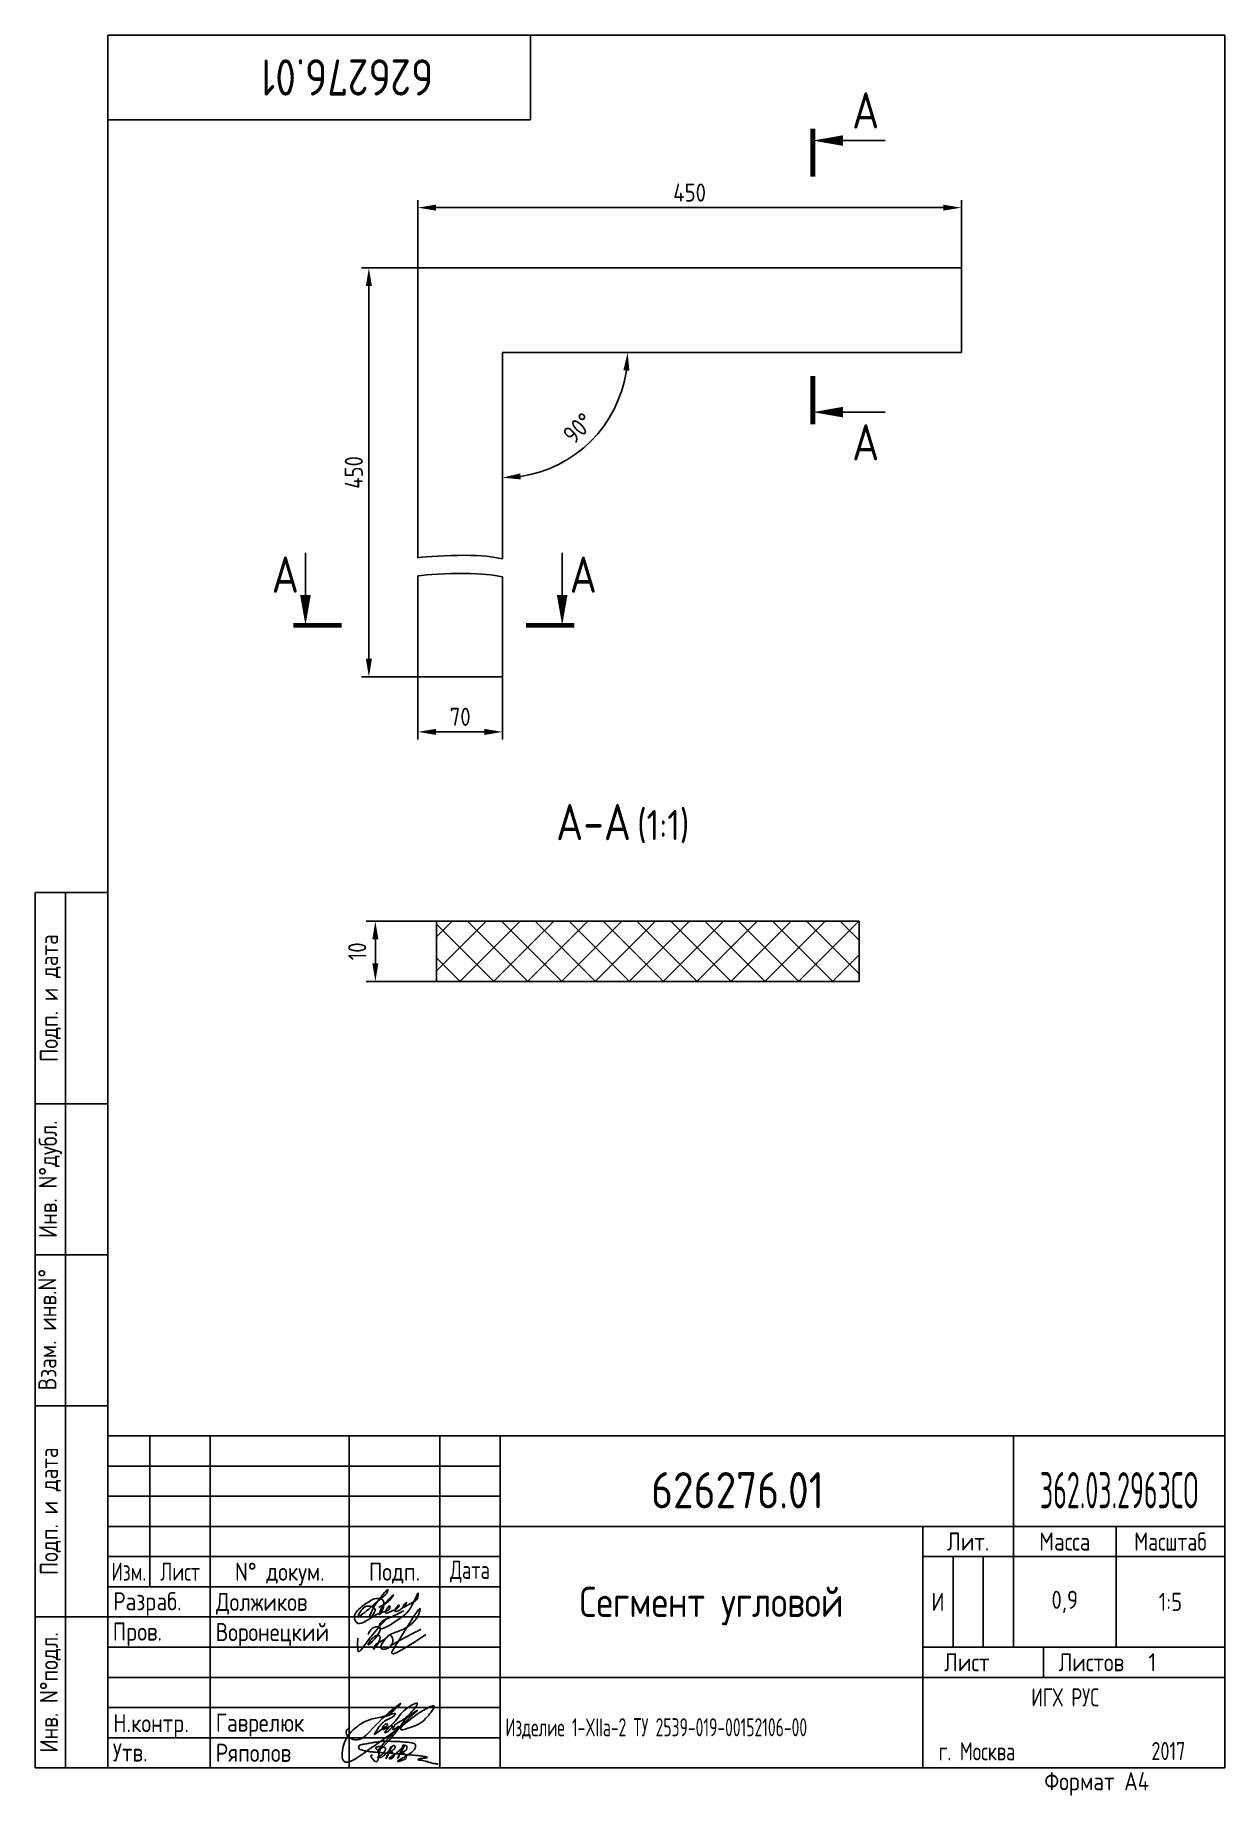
# Paper-space layout 'A4_protect' of a CAD drawing. Header units: millimetres. Extents: x 8 to 205, y 0 to 292.
# The model-space entities are those that its viewports show. They can reach past a viewport. Long polylines and large blocks are cut down to what shows.
import ezdxf
from ezdxf.enums import TextEntityAlignment as Align

# ---------------------------------------------------------------- set-up
doc = ezdxf.new("R2010")
doc.units = ezdxf.units.MM
doc.header["$LTSCALE"] = 0.5
for name, color, linetype in [('Bord', 1, 'Continuous'), ('Cont', 6, 'Continuous'), ('Dim', 7, 'Continuous'), ('Hatch', 2, 'Continuous'), ('Text', 3, 'Continuous'), ('Textb', 6, 'Continuous'), ('Vporti', 7, 'Continuous')]:
    doc.layers.add(name, color=color, linetype=linetype)
doc.layers.get('Vporti').off()
doc.styles.add('Style1', font='romans.shx', dxfattribs={"width": 0.8})
doc.dimstyles.new('Lin', dxfattribs={"dimtxt": 3, "dimasz": 3, "dimexe": 1.25, "dimexo": 0, "dimgap": 1, "dimtad": 1, "dimtoh": 1, "dimdec": 3, "dimtxsty": 'Style1', "dimcen": 2.5, "dimclrt": 3, "dimadec": 0, "dimazin": 0, "dimtfac": 1, "dimtdec": 3, "dimtmove": 0, "dimatfit": 3, "dimldrblk": 'DOT', "dimfxl": 1, "dimarcsym": 0})
doc.dimstyles.new('LIN_2', dxfattribs={"dimscale": 2, "dimtxt": 3, "dimasz": 3, "dimexe": 1.5, "dimexo": 0, "dimgap": 1.5, "dimtad": 1, "dimdec": 4, "dimrnd": 1, "dimdsep": 46, "dimtxsty": 'Style1', "dimcen": 0, "dimdle": 2, "dimclrd": 256, "dimclrt": 3, "dimadec": 0, "dimazin": 0, "dimtfac": 0.666667, "dimtdec": 4, "dimtmove": 0, "dimatfit": 3, "dimfxl": 1, "dimtvp": 0.833333, "dimtolj": 1, "dimtzin": 0, "dimarcsym": 0})

# ---------------------------------------------------------------- blocks, each defined once
blk = doc.blocks.new('A4')
at = {"layer": 'Bord'}
for p, q in [((20, 55), (85, 55)), ((20, 50), (85, 50)), ((20, 45), (85, 45)), ((160, 40), (160, 25)), ((165, 40), (165, 25)), ((20, 30), (85, 30)), ((20, 25), (85, 25)), ((20, 20), (85, 20)), ((20, 15), (85, 15)), ((20, 10), (85, 10))]:
    blk.add_line(p, q, dxfattribs=at)
at = {"layer": 'Cont'}
for p, q in [((205, 292), (20, 292)), ((20, 292), (20, 5)), ((90, 278), (90, 292)), ((205, 292), (205, 5)), ((20, 278), (90, 278)), ((8, 5), (8, 150)), ((8, 150), (20, 150)), ((13, 5), (13, 150)), ((8, 115), (20, 115)), ((20, 90), (8, 90)), ((20, 65), (8, 65)), ((205, 60), (20, 60)), ((20, 60), (205, 60)), ((27, 60), (27, 35)), ((37, 60), (37, 5)), ((60, 5), (60, 60)), ((75, 60), (75, 5)), ((85, 5), (85, 60)), ((170, 60), (170, 25)), ((85, 45), (205, 45)), ((155, 5), (155, 45)), ((187, 25), (187, 45)), ((20, 40), (85, 40)), ((205, 40), (155, 40)), ((85, 35), (20, 35)), ((20, 30), (8, 30)), ((155, 25), (205, 25)), ((175, 25), (175, 20)), ((205, 20), (85, 20)), ((20, 5), (8, 5)), ((205, 5), (20, 5))]:
    blk.add_line(p, q, dxfattribs=at)
at = {"layer": 'Text', "style": 'Style1', "width": 0.8}
for s, p in [('Подп. и дата', (10.5, 132.5)), ('Инв. N%%dдубл.', (10.5, 102.5)), ('Взам. инв.N%%d ', (10, 78.38)), ('Подп. и дата', (10.5, 47.5)), ('Инв. N%%dподл.', (10.5, 17.5))]:
    blk.add_text(s, height=3, rotation=90, dxfattribs=at).set_placement(p, align=Align.MIDDLE)
at = {"layer": 'Text', "style": 'Style1'}
for s, width, p in [('Лит.', 0.8, (162.5, 42.5)), ('Масса', 0.8, (178.5, 42.5)), ('Масштаб', 0.75, (196, 42.5)), ('Изм.', 0.7, (23.5, 37.5)), ('Лист', 0.7, (32, 37.5)), ('N%%d докум.', 0.8, (48.5, 37.5)), ('Подп.', 0.8, (67.5, 37.5)), ('Лист', 0.8, (162.27, 22.5)), ('Листов', 0.8, (182.9, 22.5))]:
    blk.add_text(s, height=3, dxfattribs=dict(at, width=width)).set_placement(p, align=Align.MIDDLE_CENTER)
at = {"layer": 'Text', "style": 'Style1', "width": 0.7}
for s, p in [('Дата', (80, 37.5)), ('ИГХ РУС', (178.57, 16.69))]:
    blk.add_text(s, height=3, dxfattribs=at).set_placement(p, align=Align.MIDDLE)
at = {"layer": 'Text', "style": 'Style1'}
for s, width, p in [('Разpаб.', 0.8, (20.92, 31.1)), ('Пpов.', 0.8, (20.84, 26.08)), ('Н.контp.', 0.8, (20.92, 10.92)), ('Утв.', 0.8, (20.84, 6.06)), ('г. Москва', 0.7, (157.64, 6.25)), ('Фоpмат А4', 0.8, (175.11, 1.29))]:
    blk.add_text(s, height=3, dxfattribs=dict(at, width=width)).set_placement(p)
for tag, p, width in [('ФИО', (39, 31), 0.8), ('ФИО', (39, 26), 0.8), ('ГОСТ_СОРТАМЕНТА', (98.19, 14), 0.8), ('ФИО', (39, 11), 0.8), ('ФИО', (39, 6), 0.8), ('2017', (192.85, 6.29), 0.7)]:
    blk.add_attdef(tag, p, '', height=3, dxfattribs=dict(at, width=width))
at = {"layer": 'Text', "style": 'Style1', "width": 0.8}
for tag, p in [('И', (157.49, 32.5)), ('700', (178.5, 32.5)), ('1:20', (196, 32.5))]:
    blk.add_attdef(tag, text='', height=3, dxfattribs=at).set_placement(p, align=Align.MIDDLE)
blk.add_attdef('Сборочный_чертеж', text='', height=3, dxfattribs=at).set_placement((120, 21.3), align=Align.CENTER)
for tag, p in [('1', (171.12, 22.5)), ('2', (193, 22.5))]:
    blk.add_attdef(tag, text='', height=3, dxfattribs=at).set_placement(p, align=Align.MIDDLE_CENTER)
blk.add_attdef('ЛИСТ', text='', height=3, dxfattribs=at).set_placement((85.99, 12.5), align=Align.MIDDLE_LEFT)
at = {"layer": 'Text', "style": 'Style1', "width": 0.7}
blk.add_attdef('%%OГОСТ_ТЕХ._ТРЕБОВАНИЙ', text='', height=3, dxfattribs=at).set_placement((98.19, 8), align=Align.BOTTOM_LEFT)
at = {"layer": 'Textb', "style": 'Style1', "width": 0.8}
blk.add_attdef('1234567', (81, 290), '', height=6, rotation=180, dxfattribs=at)
blk.add_attdef('1234567', (123.4, 48), '', height=6, dxfattribs=at)
for tag, height, p in [('123ХЯ', 6, (183.62, 48)), ('НАИМЕНОВАНИЕ', 5, (120, 30))]:
    blk.add_attdef(tag, text='', height=height, dxfattribs=at).set_placement(p, align=Align.CENTER)
blk = doc.blocks.new('*D19')
at = {"layer": 'Defpoints', "color": 0, "transparency": 16777216}
for p in [(2863.65, 791.19), (2413.65, 741.24), (2863.65, 741.24)]:
    blk.add_point(p, dxfattribs=at)
at = {"layer": 'Dim', "color": 0, "lineweight": -2, "transparency": 16777216}
for p, q in [((2413.65, 741.24), (2413.65, 797.44)), ((2863.65, 741.24), (2863.65, 797.44)), ((2428.65, 791.19), (2848.65, 791.19))]:
    blk.add_line(p, q, dxfattribs=at)
at = {"layer": 'Dim', "color": 0, "transparency": 16777216}
for points in [[(2428.65, 793.69), (2428.65, 788.69), (2413.65, 791.19)], [(2848.65, 793.69), (2848.65, 788.69), (2863.65, 791.19)]]:
    blk.add_solid(points, dxfattribs=at)
at = {"layer": 'Dim', "color": 3, "transparency": 16777216, "insert": (2638.65, 803.69), "char_height": 15, "attachment_point": 5, "style": 'Style1'}
blk.add_mtext('450', dxfattribs=at)
blk = doc.blocks.new('_Dot')
at = {"color": 0, "linetype": 'ByBlock', "lineweight": -2}
blk.add_line((-0.5, 0), (-1, 0), dxfattribs=at)
at = {"color": 0, "linetype": 'ByBlock', "const_width": 0.5}
blk.add_lwpolyline([(-0.25, 0, 1), (0.25, 0, 1)], format="xyb", close=True, dxfattribs=at)
blk = doc.blocks.new('*D20')
at = {"layer": 'Defpoints', "color": 0, "transparency": 16777216}
for p in [(2373.07, 741.24), (2413.65, 741.24), (2413.65, 402.53)]:
    blk.add_point(p, dxfattribs=at)
at = {"layer": 'Dim', "color": 0, "lineweight": -2, "transparency": 16777216}
for p, q in [((2413.65, 741.24), (2366.82, 741.24)), ((2373.07, 417.53), (2373.07, 726.24)), ((2413.65, 402.53), (2366.82, 402.53))]:
    blk.add_line(p, q, dxfattribs=at)
at = {"layer": 'Dim', "color": 0, "transparency": 16777216}
for points in [[(2370.57, 726.24), (2375.57, 726.24), (2373.07, 741.24)], [(2370.57, 417.53), (2375.57, 417.53), (2373.07, 402.53)]]:
    blk.add_solid(points, dxfattribs=at)
at = {"layer": 'Dim', "color": 3, "transparency": 16777216, "insert": (2360.57, 571.89), "char_height": 15, "attachment_point": 5, "rotation": 90, "style": 'Style1'}
blk.add_mtext('450', dxfattribs=at)
blk = doc.blocks.new('*D21')
at = {"layer": 'Defpoints', "color": 0, "transparency": 16777216}
for p in [(2413.65, 402.53), (2483.65, 402.53), (2483.65, 357.01)]:
    blk.add_point(p, dxfattribs=at)
at = {"layer": 'Dim', "color": 0, "lineweight": -2, "transparency": 16777216}
for p, q in [((2413.65, 402.53), (2413.65, 350.76)), ((2483.65, 402.53), (2483.65, 350.76)), ((2428.65, 357.01), (2468.65, 357.01))]:
    blk.add_line(p, q, dxfattribs=at)
at = {"layer": 'Dim', "color": 0, "transparency": 16777216}
for points in [[(2428.65, 359.51), (2428.65, 354.51), (2413.65, 357.01)], [(2468.65, 359.51), (2468.65, 354.51), (2483.65, 357.01)]]:
    blk.add_solid(points, dxfattribs=at)
at = {"layer": 'Dim', "color": 3, "transparency": 16777216, "insert": (2448.65, 369.51), "char_height": 15, "attachment_point": 5, "style": 'Style1'}
blk.add_mtext('70', dxfattribs=at)
blk = doc.blocks.new('razrez07')
at = {"layer": 'Text'}
blk.add_lwpolyline([(0, 12), (0, 5)], dxfattribs=at)
blk.add_lwpolyline([(0, 0, 0, 1.76, 0), (0, 5, 1.76, 1.76, 0)], format="xyseb", dxfattribs=at)
at = {"layer": 'Text', "const_width": 0.8}
blk.add_lwpolyline([(-1.997, 0), (6.003, 0)], dxfattribs=at)
at = {"layer": 'Textb', "style": 'Style1', "width": 0.8}
blk.add_attdef('А', (-5.586, 5.4), '', height=6, dxfattribs=at)
blk = doc.blocks.new('razrez03')
at = {"layer": 'Text', "const_width": 0.8}
blk.add_lwpolyline([(0, 1.997), (0, -6.003)], dxfattribs=at)
at = {"layer": 'Text'}
blk.add_lwpolyline([(0, 0, 0, 1.76, 0), (5, 0, 1.76, 1.76, 0)], format="xyseb", dxfattribs=at)
blk.add_lwpolyline([(12, 0), (5, 0)], dxfattribs=at)
at = {"layer": 'Textb', "style": 'Style1', "width": 0.8}
blk.add_attdef('A', (6.5, 2), '', height=6, dxfattribs=at)
blk = doc.blocks.new('*D24')
at = {"lineweight": -2, "transparency": 16777216}
blk.add_arc((2483.65, 671.24), 103.69, 278.2957, 351.7043, dxfattribs=at)
at = {"transparency": 16777216}
for points in [[(2583.76, 656.46), (2588.75, 656.1), (2587.34, 671.24)], [(2498.79, 566.14), (2498.43, 571.13), (2483.65, 567.55)]]:
    blk.add_solid(points, dxfattribs=at)
at = {"layer": 'Defpoints', "color": 0, "transparency": 16777216}
for p in [(2483.65, 671.24), (2483.65, 671.24), (2768.65, 671.24), (2535.49, 581.44), (2483.65, 554.66)]:
    blk.add_point(p, dxfattribs=at)
at = {"color": 3, "transparency": 16777216, "insert": (2546.36, 608.53), "char_height": 15, "attachment_point": 5, "rotation": 45, "style": 'Style1'}
blk.add_mtext('\\A1;90°', dxfattribs=at)
blk = doc.blocks.new('ZNAK02')
at = {"layer": 'Textb', "style": 'Style1', "width": 0.8}
blk.add_attdef('А-А', text='', height=6, dxfattribs=at).set_placement((13.92, -0.06), align=Align.RIGHT)
blk.add_attdef('SC(1)', (14.94, -0.06), '', height=5, dxfattribs=at)
blk = doc.blocks.new('*D25')
at = {"layer": 'Defpoints', "color": 0, "transparency": 16777216}
for p in [(3156.22, 431.68), (3166.34, 431.68), (3166.34, 421.68)]:
    blk.add_point(p, dxfattribs=at)
at = {"layer": 'Dim', "color": 0, "lineweight": -2, "transparency": 16777216}
for p, q in [((3166.34, 431.68), (3154.72, 431.68)), ((3166.34, 421.68), (3154.72, 421.68))]:
    blk.add_line(p, q, dxfattribs=at)
at = {"layer": 'Dim', "lineweight": -2, "transparency": 16777216}
blk.add_line((3156.22, 424.68), (3156.22, 428.68), dxfattribs=at)
at = {"layer": 'Dim', "transparency": 16777216}
for points in [[(3155.72, 428.68), (3156.72, 428.68), (3156.22, 431.68)], [(3155.72, 424.68), (3156.72, 424.68), (3156.22, 421.68)]]:
    blk.add_solid(points, dxfattribs=at)
at = {"layer": 'Dim', "color": 3, "transparency": 16777216, "insert": (3153.22, 426.68), "char_height": 3, "attachment_point": 5, "rotation": 90, "style": 'Style1'}
blk.add_mtext('\\A1;10', dxfattribs=at)

msp = doc.modelspace()

# ---------------------------------------------------------------- hatches: boundary and pattern name
at = {"layer": 'Hatch'}
h = msp.add_hatch(dxfattribs=at)
h.set_pattern_fill('ANSI37', color=256, scale=1.25, style=0)
h.set_pattern_definition([(45, (2984.994, -846.749), (-2.80633, 2.80633), []), (135, (2984.994, -846.749), (-2.80633, -2.80633), [])])
h.paths.add_polyline_path([(3236.33781, 421.68106), (3236.33781, 431.68106), (3166.33781, 431.68106), (3166.33781, 421.68106)])

# ---------------------------------------------------------------- linework, layer by layer
at = {"layer": 'Bord'}
for points in [[(2413.64801, 501.17154), (2420.49508, 502.38837), (2460.49508, 504.2748), (2475.49508, 502.02859), (2483.64801, 500.44)], [(2413.64801, 486.17154), (2420.49508, 487.38837), (2460.49508, 489.2748), (2475.49508, 487.02859), (2483.64801, 485.44)]]:
    msp.add_open_spline(points, degree=3, knots=[14.605605314, 14.605605314, 14.605605314, 14.605605314, 35.355339059, 60.062469819, 60.062469819, 60.062469819, 60.062469819], dxfattribs=at)
at = {"layer": 'Cont'}
for p, q in [((2413.64801, 741.24257), (2863.64801, 741.24257)), ((2413.64801, 501.17154), (2413.64801, 741.24257)), ((2863.64801, 671.24257), (2863.64801, 741.24257)), ((2483.64801, 671.24257), (2863.64801, 671.24257)), ((2483.64801, 500.44), (2483.64801, 671.24257)), ((2413.64801, 402.53498), (2413.64801, 486.17154)), ((2483.64801, 402.53498), (2483.64801, 485.44)), ((3166.33781, 431.68106), (3236.33781, 431.68106)), ((3166.33781, 431.68106), (3166.33781, 421.68106)), ((3236.33781, 421.68106), (3236.33781, 431.68106)), ((3166.33781, 421.68106), (3236.33781, 421.68106)), ((2413.64801, 402.53498), (2483.64801, 402.53498))]:
    msp.add_line(p, q, dxfattribs=at)

# ---------------------------------------------------------------- block references
at = {"xscale": 5, "yscale": 5, "zscale": 5}
msp.add_blockref('razrez07', (2320.5365, 445.29318), dxfattribs=at).add_auto_attribs({'А': 'А'})
ref = msp.add_blockref('razrez07', (2533.10014, 445.29318), dxfattribs=dict(xscale=-5, yscale=5, zscale=5))
ref.add_attrib('А', 'А', (2539.31443, 472.29318), dxfattribs={"layer": 'Textb', "height": 30, "style": 'Style1', "width": 0.8})
at = {"layer": 'Cont'}
msp.add_blockref('ZNAK02', (3184.63257, 445.15315), dxfattribs=at).add_auto_attribs({'А-А': 'А-А', 'SC(1)': '(1:1)'})
at = {"layer": 'Vporti', "xscale": 5, "yscale": 5, "zscale": 5}
msp.add_blockref('razrez03', (2740.68468, 846.74283), dxfattribs=at).add_auto_attribs({'A': 'А'})
at = {"layer": 'Vporti'}
ref = msp.add_blockref('razrez03', (2740.68468, 621.83087), dxfattribs=dict(at, xscale=-5, yscale=5, zscale=5, rotation=180))
ref.add_attrib('A', 'А', (2773.18468, 581.83087), dxfattribs={"layer": 'Textb', "height": 30, "style": 'Style1', "width": 0.8})

# ---------------------------------------------------------------- dimensions: what is measured, and where the dimension line sits
dim = msp.add_angular_dim_2l(base=(2535.4936, 581.44338), line1=((2483.64801, 671.24257), (2768.64801, 671.24257)), line2=((2483.64801, 671.24257), (2483.64801, 554.6607)), dimstyle='LIN_2', override={"dimscale": 5})
dim.commit()
dim.dimension.update_dxf_attribs({"geometry": '*D24', "text_midpoint": (2546.36214, 608.52844)})
at = {"layer": 'Dim'}
for base, p1, p2, picture, middle in [((2863.64801, 791.18571), (2413.64801, 741.24257), (2863.64801, 741.24257), '*D19', (2638.64801, 803.68571)), ((2483.64801, 357.00542), (2413.64801, 402.53498), (2483.64801, 402.53498), '*D21', (2448.64801, 369.50542))]:
    dim = msp.add_linear_dim(base=base, p1=p1, p2=p2, dimstyle='Lin', override={"dimscale": 5, "dimtp": 0.5, "dimarcsym": 1}, dxfattribs=at)
    dim.commit()
    dim.dimension.update_dxf_attribs({"geometry": picture, "text_midpoint": middle})
dim = msp.add_linear_dim(base=(2373.06624, 741.24257), p1=(2413.64801, 402.53498), p2=(2413.64801, 741.24257), angle=90, text='450', dimstyle='Lin', override={"dimscale": 5, "dimtp": 0.5, "dimarcsym": 1}, dxfattribs=at)
dim.commit()
dim.dimension.update_dxf_attribs({"geometry": '*D20', "text_midpoint": (2360.56624, 571.88877)})
dim = msp.add_linear_dim(base=(3156.22037, 431.68106), p1=(3166.33781, 421.68106), p2=(3166.33781, 431.68106), angle=90, dimstyle='LIN_2', override={"dimscale": 1, "dimpost": ''}, dxfattribs=at)
dim.commit()
dim.dimension.update_dxf_attribs({"geometry": '*D25', "text_midpoint": (3156.22037, 426.68106), "dimtype": 160})

psp = doc.layouts.new('A4_protect')

# ---------------------------------------------------------------- linework, layer by layer
at = {"layer": 'Cont'}
psp.add_line((205, 292), (205, 5), dxfattribs=at)
at = {"layer": 'Text'}
for points, knots in [([(69.05, 31.04), (68.29, 30.63), (66.98, 29.9), (65.1, 29.32), (64.78, 27.39), (69.71, 30.49), (70.04, 31.1), (71.45, 34.12), (71.42, 32.69), (70.54, 32.56), (68.35, 31.09), (69.66, 32.84), (69.13, 31.33), (66.6, 30.22), (68.49, 32.39), (67.95, 31.19), (67.22, 31.22), (65.35, 29.98), (66.69, 32.24), (66.81, 31.14), (64.91, 30.7), (63.63, 29.87), (61.49, 28.52), (60.44, 30.25), (61.95, 31.67), (63.35, 32.63), (64.63, 33.27), (65.59, 32.86), (66, 31.87), (64.7, 29.55), (65.4, 31.84), (66.01, 32.29), (67.65, 34.1), (66.66, 32.65), (65.93, 32.11), (65.13, 31.71), (64.88, 31.59)], [0, 0, 0, 0, 2.703743, 4.672825, 5.02799, 7.955933, 13.437489, 13.883188, 14.189441, 16.413959, 17.478513, 18.47964, 18.959294, 20.910841, 22.003091, 22.470554, 23.533771, 24.710748, 26.01626, 26.201331, 27.488187, 30.382065, 32.258784, 33.069724, 35.439902, 37.010787, 38.612861, 39.32109, 39.818865, 41.83144, 42.782113, 44.494961, 45.867914, 46.467245, 48.290622, 49.101188, 49.101188, 49.101188, 49.101188]), ([(63.4, 30.26), (63.82, 31.18), (64.36, 32.36), (66.63, 34.93), (66.18, 33.76), (64.67, 32.73), (60.47, 28.62), (62.12, 31.37), (63.1, 32.05), (64.66, 31.36), (64.02, 30.55), (63.5, 29.86), (63.34, 30.13), (63.38, 30.21), (63.4, 30.26)], [0, 0, 0, 0, 4.062617, 5.226919, 5.800291, 6.663227, 11.774431, 12.938639, 14.11351, 15.354081, 16.396133, 16.918576, 17.03251, 17.182794, 17.182794, 17.182794, 17.182794]), ([(63.13, 27.07), (63.29, 27.45), (63.61, 28.2), (66.11, 28.76), (64.31, 26.31), (62.79, 24.97), (63.84, 26.97), (65.98, 27.04), (63.51, 23.74), (64.57, 25.95), (65.74, 25.85), (66.71, 27.35), (67.55, 25.97), (66.72, 24.64), (64.68, 24.63), (66.26, 27.04), (68.67, 27.71), (71.04, 28.99), (72.53, 33.42), (68.75, 26.89), (66.09, 22.75), (69.55, 25.02), (72.7, 27.07)], [0, 0, 0, 0, 1.213353, 2.399709, 5.497648, 5.861317, 7.611627, 8.43806, 10.837371, 11.583123, 13.461301, 14.534506, 15.162086, 17.217848, 17.944717, 20.123775, 21.948027, 26.460707, 27.144718, 34.52243, 35.159468, 41.304292, 41.304292, 41.304292, 41.304292]), ([(61.45, 26.51), (61.4, 26.06), (61.34, 25.4), (61.49, 23.86), (62.83, 25.76), (63.96, 27.19), (65.34, 28.8), (66.15, 29.74)], [0, 0, 0, 0, 1.523947, 2.237958, 3.351836, 5.856423, 9.374056, 9.374056, 9.374056, 9.374056]), ([(71.87, 27.96), (71.1, 27.57), (69.39, 26.7), (67.72, 25.74), (66.8, 25.22)], [0, 0, 0, 0, 2.587978, 5.77327, 5.77327, 5.77327, 5.77327]), ([(60.18, 11.88), (59.85, 11.58), (58.97, 10.77), (61.36, 8.91), (64.49, 12.16), (65.98, 13.78), (68.87, 16), (66.97, 13.92), (65.56, 13.4), (62.87, 13.01), (60.56, 11.35), (58.83, 9.31), (58.68, 4.79), (64.84, 9.16), (68.59, 11.77), (71.87, 14.47), (74.55, 15.6), (72.22, 12.26), (70.93, 11.95), (67.62, 10.89), (69.89, 13.32), (71.96, 15.04), (69.27, 13.23), (68.16, 11.13), (63.38, 6.01), (65.98, 9.49), (69.1, 12.71), (66.96, 10.91), (67.52, 12.23), (68.68, 12.76), (69.86, 13.62), (72.12, 16.47), (68.5, 14.36), (68.2, 13.05), (65.16, 10.45), (66.78, 11.14), (67.38, 12.37), (66.32, 11.59), (65.02, 11.06), (66.08, 12.71), (66.43, 11.99), (65.36, 11.53), (63.56, 9.78), (65.05, 12.01), (65.96, 12.97), (67.12, 13.29), (68.07, 14.32), (66.82, 13.84), (65.78, 13.44)], [0, 0, 0, 0, 1.17994, 3.087717, 5.863103, 12.338328, 12.854096, 14.088578, 16.834551, 19.302558, 21.570562, 25.210018, 27.650956, 31.348291, 40.129863, 44.562748, 45.223917, 46.979401, 51.214655, 52.099288, 55.323111, 56.227801, 58.471865, 60.028126, 65.752911, 68.466223, 71.038525, 71.934922, 72.780229, 73.495807, 76.028152, 77.999346, 80.11892, 83.1954, 85.334448, 86.270878, 87.060466, 88.110212, 88.803314, 89.989889, 90.197567, 90.706974, 92.884587, 94.19917, 96.055742, 97.375783, 97.753899, 99.636325, 99.636325, 99.636325, 99.636325]), ([(64.74, 7.99), (64.69, 8), (64.61, 8.03), (64.51, 8.12), (64.42, 8.19), (64.36, 8.31), (64.44, 8.39), (64.56, 8.46), (64.73, 8.51), (64.93, 8.54), (65.17, 8.57), (65.39, 8.54), (65.62, 8.49), (65.82, 8.4), (66.02, 8.25), (66.03, 8.04), (65.95, 7.88), (65.85, 7.72), (65.74, 7.56), (65.6, 7.4), (65.47, 7.24), (65.32, 7.14), (65.2, 7.04), (65.06, 6.98), (64.92, 6.92), (64.81, 6.86), (64.73, 6.83), (64.69, 6.77), (64.76, 6.72), (64.84, 6.71), (64.97, 6.69), (65.12, 6.69), (65.29, 6.74), (65.49, 6.81), (65.67, 6.96), (65.83, 7.13), (66.01, 7.27), (66.16, 7.43), (66.31, 7.55), (66.41, 7.66), (66.5, 7.76), (66.64, 7.91), (66.76, 8.15), (66.86, 8.3), (66.92, 8.58), (66.8, 8.28), (66.77, 8.06), (66.61, 7.71), (66.52, 7.43), (66.43, 7.19), (66.32, 6.93), (66.24, 6.74), (66.03, 6.39), (66.19, 6.79), (66.28, 7.07), (66.45, 7.36), (66.58, 7.62), (66.65, 7.81), (66.76, 8.02), (66.89, 8.2), (66.97, 8.37), (67.09, 8.5), (67.22, 8.66), (67.42, 8.72), (67.59, 8.65), (67.65, 8.49), (67.6, 8.32), (67.47, 8.13), (67.27, 7.99), (67.12, 7.84), (66.97, 7.78), (66.88, 7.74), (66.69, 7.71), (66.92, 7.69), (67.05, 7.62), (67.22, 7.55), (67.32, 7.41), (67.42, 7.29), (67.46, 7.16), (67.46, 6.99), (67.37, 6.82), (67.2, 6.68), (66.98, 6.56), (66.8, 6.48), (66.59, 6.54), (66.7, 6.72), (66.85, 6.78), (67.02, 6.89), (67.18, 6.98), (67.31, 7.08), (67.43, 7.15), (67.52, 7.23), (67.62, 7.3), (67.72, 7.39), (67.85, 7.49), (68.03, 7.64), (68.22, 7.81), (68.4, 7.99), (68.55, 8.11), (68.69, 8.23), (68.77, 8.36), (68.89, 8.46), (68.99, 8.59), (69.05, 8.7), (69.06, 8.89), (68.91, 8.7), (68.85, 8.56), (68.75, 8.31), (68.67, 8.08), (68.57, 7.84), (68.5, 7.6), (68.4, 7.4), (68.3, 7.17), (68.24, 6.96), (68.17, 6.76), (68.13, 6.65), (67.96, 6.61), (68.19, 6.95), (68.32, 7.16), (68.5, 7.49), (68.62, 7.7), (68.75, 7.94), (68.91, 8.22), (69.04, 8.51), (69.18, 8.69), (69.36, 8.8), (69.52, 8.63), (69.57, 8.43), (69.56, 8.24), (69.51, 8.07), (69.4, 7.95), (69.26, 7.84), (69.1, 7.73), (68.94, 7.65), (68.78, 7.61), (68.68, 7.59), (68.46, 7.6), (68.64, 7.56), (68.72, 7.52), (68.84, 7.5), (68.96, 7.45), (69.09, 7.43), (69.19, 7.34), (69.27, 7.24), (69.35, 7.13), (69.4, 7.01), (69.44, 6.88), (69.45, 6.75), (69.43, 6.61), (69.32, 6.5), (69.17, 6.39), (68.97, 6.35), (68.76, 6.27), (68.54, 6.17), (68.28, 6.1), (68.14, 6.06), (67.99, 6.04), (68.09, 6.2), (68.18, 6.26), (68.39, 6.4), (68.63, 6.5), (68.9, 6.66), (69.12, 6.78), (69.27, 6.85), (69.41, 6.94), (69.56, 7.05), (69.78, 7.2), (70.05, 7.38), (70.31, 7.56), (70.54, 7.74), (70.67, 7.91), (70.8, 8.06), (70.87, 8.22), (70.94, 8.36), (70.99, 8.54), (71.02, 8.75), (70.78, 9.1), (70.24, 9.21), (69.66, 9.25), (69.14, 9.28), (68.63, 9.35), (68.14, 9.37), (67.67, 9.36), (67.24, 9.4), (66.85, 9.4), (66.53, 9.43), (66.22, 9.45), (65.88, 9.43), (65.54, 9.41), (65.18, 9.35), (64.79, 9.29), (64.43, 9.28), (64.1, 9.23), (63.75, 9.14), (63.35, 9.15), (62.95, 8.99), (62.53, 8.97), (62.15, 8.86), (61.82, 8.81), (61.6, 8.67), (61.54, 8.44), (61.59, 8.22), (61.83, 8), (62.16, 7.95), (62.57, 7.82), (63.05, 7.77), (63.5, 7.67), (63.92, 7.63), (64.29, 7.63), (64.68, 7.56), (65.25, 7.55), (65.82, 7.45), (66.48, 7.48), (67.1, 7.38), (67.7, 7.33), (68.3, 7.33), (68.89, 7.24), (69.56, 7.17), (70.21, 7.16), (70.73, 7.08), (71.18, 7.04), (71.6, 7.02), (71.98, 6.94), (72.3, 6.9), (72.58, 6.86), (72.75, 6.85), (72.99, 6.75), (72.75, 6.68), (72.58, 6.64), (72.28, 6.6), (71.94, 6.54), (71.67, 6.53), (71.22, 6.36), (71.79, 6.29), (72.11, 6.21), (72.65, 6.09), (73.18, 5.97), (73.74, 5.77), (74.21, 5.7), (74.55, 5.65), (74.68, 5.63), (74.75, 5.62)], [0, 0, 0, 0, 0.153866, 0.270441, 0.388867, 0.510533, 0.592156, 0.71333, 0.90842, 1.11344, 1.349254, 1.61246, 1.782219, 2.047249, 2.291879, 2.451528, 2.651081, 2.806158, 3.017979, 3.227348, 3.462381, 3.633009, 3.75766, 3.920516, 4.080796, 4.214529, 4.291786, 4.349969, 4.397594, 4.50822, 4.594826, 4.799244, 4.954392, 5.128468, 5.437537, 5.632649, 5.842485, 6.094987, 6.293219, 6.410959, 6.551192, 6.687808, 7.022147, 7.294342, 7.425356, 7.52079, 7.946481, 8.313051, 8.59833, 8.833695, 9.090496, 9.427695, 9.601191, 9.883219, 10.093306, 10.673943, 10.798776, 10.974628, 11.287247, 11.486184, 11.648652, 11.848902, 12.027194, 12.25348, 12.40059, 12.537783, 12.716293, 12.91523, 13.208551, 13.438489, 13.549668, 13.67779, 13.77127, 13.930001, 14.029091, 14.272112, 14.434836, 14.547084, 14.739051, 14.830983, 15.061241, 15.268922, 15.500489, 15.788979, 15.879568, 16.024283, 16.221854, 16.418714, 16.593102, 16.783247, 16.91018, 17.018213, 17.135263, 17.278205, 17.430482, 17.620087, 17.979626, 18.191789, 18.388716, 18.565718, 18.714854, 18.857929, 19.039974, 19.171375, 19.283034, 19.400085, 19.618058, 19.882245, 20.150781, 20.377854, 20.649532, 20.89723, 21.042543, 21.40016, 21.557817, 21.667145, 21.752781, 21.926256, 22.412297, 22.813145, 22.961412, 23.171289, 23.607257, 23.940428, 24.110007, 24.291214, 24.48084, 24.697609, 24.904078, 25.034245, 25.218018, 25.407651, 25.573473, 25.787447, 25.930292, 26.051316, 26.18846, 26.285312, 26.406799, 26.52425, 26.630463, 26.793722, 26.898606, 27.029313, 27.171012, 27.314101, 27.419918, 27.580557, 27.709367, 27.829268, 28.024364, 28.266961, 28.41242, 28.705761, 28.989137, 29.187748, 29.233768, 29.332802, 29.529535, 29.667094, 30.039923, 30.332117, 30.61061, 30.769982, 30.856778, 31.109923, 31.313488, 31.656425, 32.066331, 32.296628, 32.49714, 32.710276, 32.891468, 33.014834, 33.177747, 33.444503, 33.618009, 34.409008, 34.914636, 35.419802, 35.95397, 36.458179, 36.88069, 37.388403, 37.738353, 38.034261, 38.353468, 38.693154, 39.037638, 39.391136, 39.787481, 40.203773, 40.488977, 40.784975, 41.26625, 41.668005, 42.070065, 42.499388, 42.869834, 43.079573, 43.213439, 43.554591, 43.717296, 44.153724, 44.506336, 45.019111, 45.587859, 45.90191, 46.270392, 46.703958, 47.093115, 47.952647, 48.44014, 49.079253, 49.808223, 50.268654, 50.851051, 51.604831, 52.298429, 52.776925, 53.1907, 53.661988, 54.042386, 54.348524, 54.616841, 54.853814, 54.983777, 55.126096, 55.333328, 55.613101, 56.008732, 56.315809, 56.59982, 56.87931, 57.399251, 57.889617, 58.432507, 59.066698, 59.660314, 59.862668, 60.07277, 60.07277, 60.07277, 60.07277]), ([(63.88, 7.15), (63.83, 7.14), (63.74, 7.13), (63.63, 7.1), (63.5, 7), (63.64, 6.87), (63.71, 6.73), (63.83, 6.55), (63.96, 6.34), (64.14, 6.16), (64.28, 6.06), (64.43, 6.02), (64.59, 6.05), (64.71, 6.16), (64.78, 6.41), (64.82, 6.69), (64.88, 7.02), (64.92, 7.29), (64.95, 7.54), (65.04, 7.81), (65.07, 8.05), (65.11, 8.21), (65.13, 8.26)], [0, 0, 0, 0, 0.15847, 0.269731, 0.363591, 0.555514, 0.688037, 0.848606, 1.204359, 1.433632, 1.58673, 1.729549, 1.880686, 2.057874, 2.19169, 2.63505, 2.928153, 3.184121, 3.441863, 3.696117, 4.025873, 4.178055, 4.178055, 4.178055, 4.178055])]:
    psp.add_open_spline(points, degree=3, knots=knots, dxfattribs=at)

# ---------------------------------------------------------------- block references
ref = psp.add_blockref('A4', (0, 0))
ref.add_attrib('ФИО', 'Должиков', (37.94, 31), dxfattribs={"layer": 'Text', "height": 3, "style": 'Style1', "width": 0.8})
ref.add_attrib('ФИО', 'Воронецкий', (37.87, 26), dxfattribs={"layer": 'Text', "height": 3, "style": 'Style1', "width": 0.8})
ref.add_attrib('ФИО', 'Гаврелюк', (37.9, 11), dxfattribs={"layer": 'Text', "height": 3, "style": 'Style1', "width": 0.8})
ref.add_attrib('ФИО', 'Ряполов', (37.9, 6), dxfattribs={"layer": 'Text', "height": 3, "style": 'Style1', "width": 0.8})
ref.add_attrib('123ХЯ', '362.03.2963СО', dxfattribs={"layer": 'Textb', "height": 6, "style": 'Style1', "width": 0.5}).set_placement((187.5, 48), align=Align.CENTER)
ref.add_attrib('1234567', '626276.01', (110, 48), dxfattribs={"layer": 'Textb', "height": 6, "style": 'Style1', "width": 0.8})
ref.add_attrib('НАИМЕНОВАНИЕ', 'Сегмент угловой', dxfattribs={"layer": 'Textb', "height": 5, "style": 'Style1', "width": 0.8}).set_placement((120, 30), align=Align.CENTER)
ref.add_attrib('И', 'И', dxfattribs={"layer": 'Text', "height": 3, "style": 'Style1', "width": 0.8}).set_placement((157.49, 32.5), align=Align.MIDDLE)
ref.add_attrib('700', '0,9', dxfattribs={"layer": 'Text', "height": 3, "style": 'Style1', "width": 0.8}).set_placement((178.5, 32.5), align=Align.MIDDLE)
ref.add_attrib('1:20', '1:5', dxfattribs={"layer": 'Text', "height": 3, "style": 'Style1', "width": 0.8}).set_placement((196, 32.5), align=Align.MIDDLE)
ref.add_attrib('2', '1', dxfattribs={"layer": 'Text', "height": 3, "style": 'Style1', "width": 0.8}).set_placement((193, 22.5), align=Align.MIDDLE_CENTER)
ref.add_attrib('200', '2017', (192.85, 6.29), dxfattribs={"layer": 'Text', "height": 3, "style": 'Style1', "width": 0.7})
ref.add_attrib('1234567', '626276.01', (73.86, 288), dxfattribs={"layer": 'Textb', "height": 6, "rotation": 180, "style": 'Style1', "width": 0.8})

# ---------------------------------------------------------------- texts
at = {"layer": 'Text', "style": 'Style1', "width": 0.6}
psp.add_text('Изделие 1-XIIа-2 ТУ 2539-019-00152106-00', height=3, dxfattribs=at).set_placement((85.88, 10.23))

# ---------------------------------------------------------------- viewports
at = {"layer": 'Vporti', "view_target_point": (300, 400)}
psp.add_viewport(center=(106.64, 226.82), size=(128.04, 120.6372), view_center_point=(2289.96462, 208.10213), view_height=603.1859686, dxfattribs=at)
psp.add_viewport(center=(106.64, 153.62), size=(128.04, 97.6325), view_center_point=(2898.52726, 40.04406), view_height=97.6325336, status=3, dxfattribs=at)

doc.saveas('drawing.dxf')
